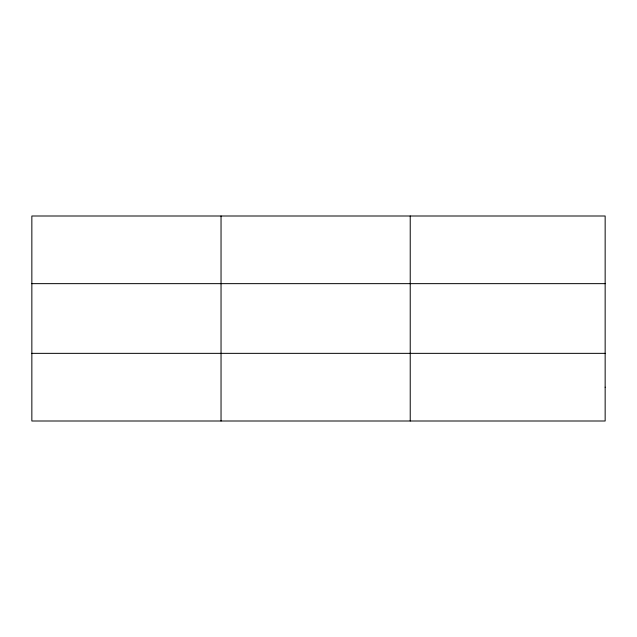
<?xml version="1.0" encoding="UTF-8"?>
<svg xmlns="http://www.w3.org/2000/svg" width="637" height="637" viewBox="0 0 637 637"><rect width="100%" height="100%" fill="white"/><g stroke="black" fill="none" stroke-linecap="round" stroke-linejoin="round"><path stroke-width="0.96" d="M221.039 215.999L221.039 421.001M410.228 215.999L410.228 421.001M31.85 283.648L605.15 283.648M31.85 353.352L605.15 353.352M605.15 387.177L605.15 421.001L31.85 421.001L31.85 215.999L605.15 215.999L605.15 387.177"/></g></svg>
